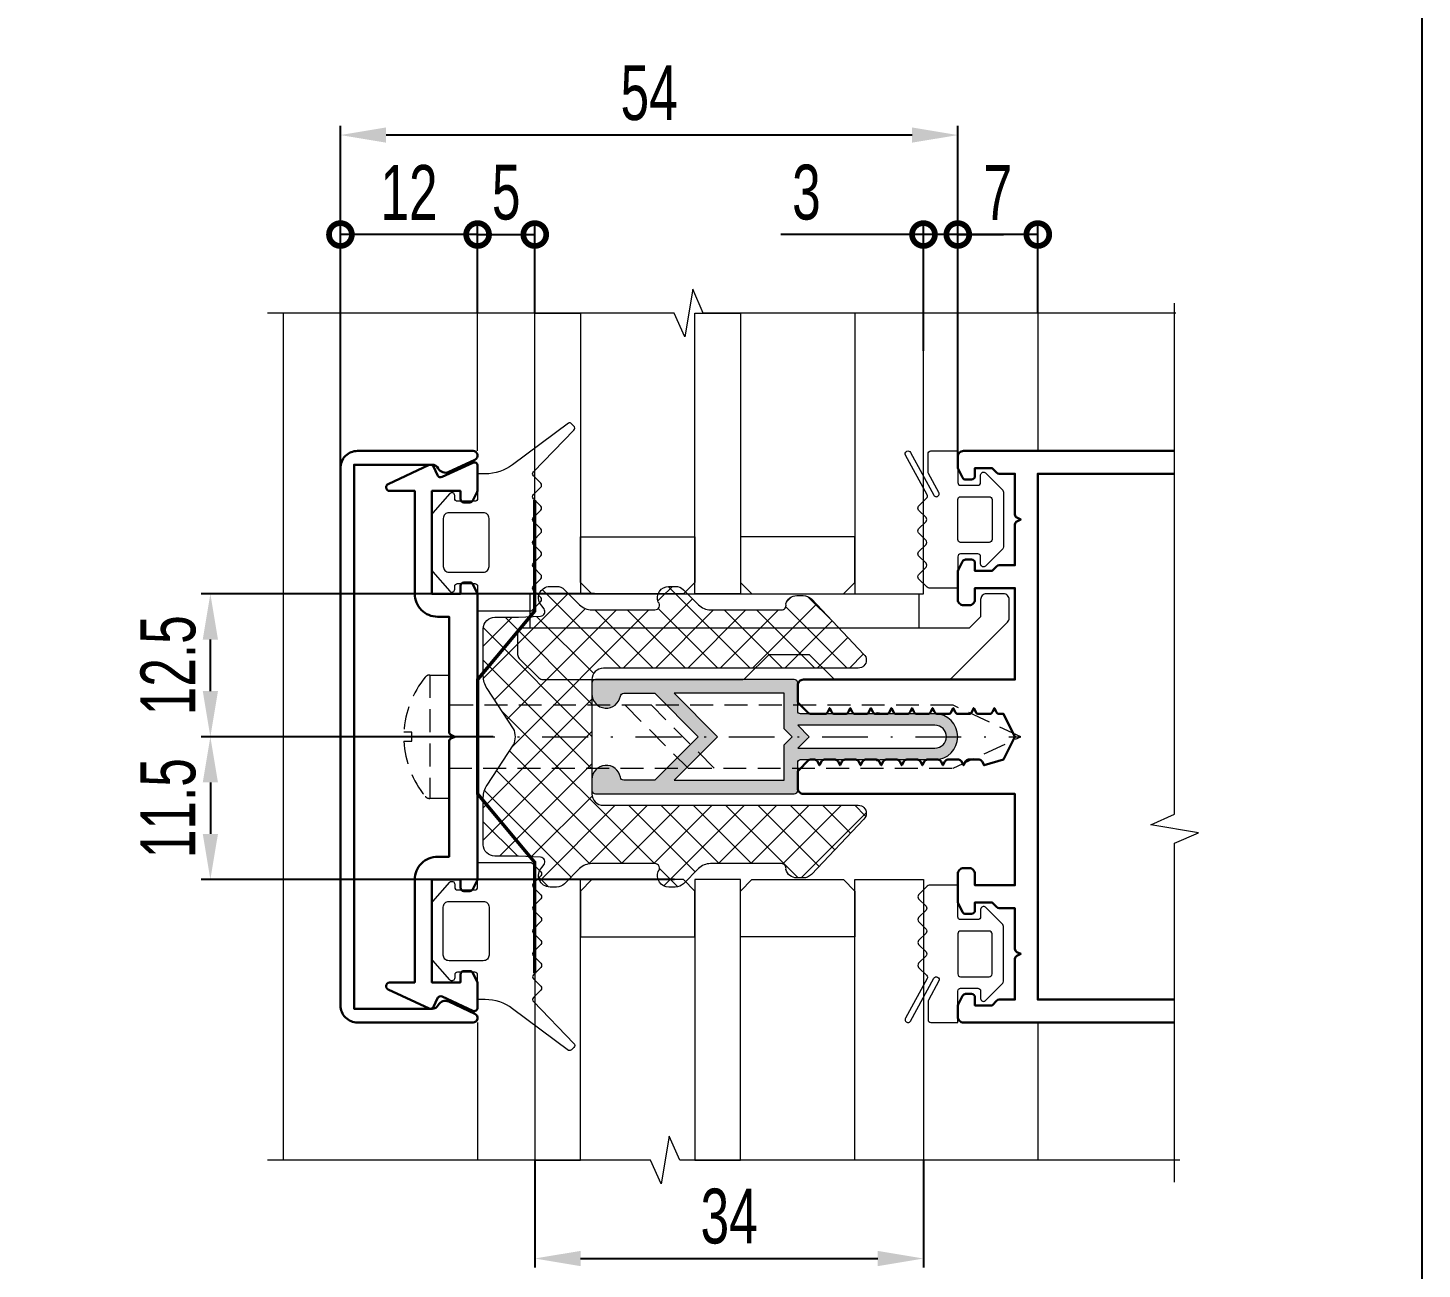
# Model space of a CAD drawing. Extents: x -37 to 8820, y -336 to 478.
# Drawn here: x 4523.8 to 4600, y 136.7 to 204.6 of the extents above; entities that cross this region are included whole.
import ezdxf

# ---------------------------------------------------------------- set-up
doc = ezdxf.new("R2010")
doc.units = 0
doc.header["$LTSCALE"] = 5
doc.linetypes.add('DASHDOT', pattern=[1, 0.5, -0.25, 0, -0.25])
doc.linetypes.add('HIDDEN', pattern=[0.375, 0.25, -0.125])
doc.layers.get('0').update_dxf_attribs({"linetype": 'CONTINUOUS', "lineweight": 30})
doc.layers.get('DEFPOINTS').update_dxf_attribs({"linetype": 'CONTINUOUS'})
for name, color, linetype, lineweight in [('1', 6, 'DASHDOT', 13), ('2', 3, 'HIDDEN', 13), ('Dimentions', 5, 'CONTINUOUS', 15), ('Glass', 5, 'CONTINUOUS', 20), ('Ал подклад', 7, 'CONTINUOUS', 20), ('Герлен', 7, 'CONTINUOUS', 60), ('Зигзаг', 1, 'CONTINUOUS', 15), ('Конструкции', 252, 'CONTINUOUS', 20), ('Подкладки', 1, 'CONTINUOUS', 20), ('Уплотнители', 1, 'CONTINUOUS', 20), ('Штриховка', 1, 'CONTINUOUS', 5)]:
    doc.layers.add(name, color=color, linetype=linetype, lineweight=lineweight)
doc.layers.add('Скрытые', color=14, linetype='CONTINUOUS', plot=False)
doc.styles.add('3', font='RUSS.SHX', dxfattribs={"width": 0.7, "height": 3})
doc.dimstyles.new('MX1_6', dxfattribs={"dimtxt": 3, "dimasz": 2.5, "dimexe": 0.5, "dimexo": 0, "dimgap": 0.8, "dimtad": 1, "dimlfac": 1.6, "dimdsep": 46, "dimtxsty": '3', "dimcen": 0, "dimclrd": 256, "dimclre": 256, "dimclrt": 256, "dimaunit": 1, "dimadec": 0, "dimazin": 0, "dimtfac": 1, "dimtmove": 0, "dimatfit": 1, "dimfxl": 1, "dimtvp": 1, "dimtolj": 1, "dimtzin": 0, "dimarcsym": 0})

# ---------------------------------------------------------------- blocks, each defined once
blk = doc.blocks.new('_DotSmall')
at = {"color": 0, "linetype": 'ByBlock', "const_width": 0.5}
blk.add_lwpolyline([(-0.0625, 0, 1), (0.0625, 0, 1)], format="xyb", close=True, dxfattribs=at)
blk = doc.blocks.new('*D448')
at = {"layer": 'DEFPOINTS', "color": 0, "linetype": 'Continuous', "transparency": 16777216}
for p in [(4540.867, 193.295), (4548.367, 188.993), (4540.867, 179.042)]:
    blk.add_point(p, dxfattribs=at)
at = {"layer": 'Dimentions', "linetype": 'Continuous', "lineweight": -2, "transparency": 16777216}
for p, q in [((4540.867, 179.042), (4540.867, 193.795)), ((4548.367, 188.993), (4548.367, 193.795)), ((4548.367, 193.295), (4540.867, 193.295))]:
    blk.add_line(p, q, dxfattribs=at)
at = {"layer": 'Dimentions', "linetype": 'Continuous', "lineweight": -2, "transparency": 16777216, "xscale": 2.5, "yscale": 2.5, "zscale": 2.5, "rotation": 180}
blk.add_blockref('_DotSmall', (4540.867, 193.295), dxfattribs=at)
at = {"layer": 'Dimentions', "linetype": 'Continuous', "lineweight": -2, "transparency": 16777216, "xscale": 2.5, "yscale": 2.5, "zscale": 2.5}
blk.add_blockref('_DotSmall', (4548.367, 193.295), dxfattribs=at)
at = {"layer": 'Dimentions', "linetype": 'Continuous', "transparency": 16777216, "insert": (4544.617, 195.595), "char_height": 3, "attachment_point": 5, "style": '3'}
blk.add_mtext('\\A1;12', dxfattribs=at)
blk = doc.blocks.new('*D449')
at = {"layer": 'DEFPOINTS', "color": 0, "linetype": 'Continuous', "transparency": 16777216}
for p in [(4540.867, 198.734), (4574.617, 181.15), (4540.867, 180.525)]:
    blk.add_point(p, dxfattribs=at)
at = {"layer": 'Dimentions', "linetype": 'Continuous', "lineweight": -2, "transparency": 16777216}
for p, q in [((4540.867, 180.525), (4540.867, 199.234)), ((4574.617, 181.15), (4574.617, 199.234)), ((4572.117, 198.734), (4543.367, 198.734))]:
    blk.add_line(p, q, dxfattribs=at)
at = {"layer": 'Dimentions', "linetype": 'Continuous', "transparency": 16777216}
for points in [[(4543.367, 199.151), (4543.367, 198.318), (4540.867, 198.734)], [(4572.117, 199.151), (4572.117, 198.318), (4574.617, 198.734)]]:
    blk.add_solid(points, dxfattribs=at)
at = {"layer": 'Dimentions', "linetype": 'Continuous', "transparency": 16777216, "insert": (4557.742, 201.034), "char_height": 3, "attachment_point": 5, "style": '3'}
blk.add_mtext('\\A1;54', dxfattribs=at)
blk = doc.blocks.new('*D450')
at = {"layer": 'DEFPOINTS', "color": 0, "linetype": 'Continuous', "transparency": 16777216}
for p in [(4551.492, 142.682), (4572.742, 142.682), (4572.742, 137.309)]:
    blk.add_point(p, dxfattribs=at)
at = {"layer": 'Dimentions', "linetype": 'Continuous', "lineweight": -2, "transparency": 16777216}
for p, q in [((4551.492, 142.682), (4551.492, 136.809)), ((4572.742, 142.682), (4572.742, 136.809)), ((4553.992, 137.309), (4570.242, 137.309))]:
    blk.add_line(p, q, dxfattribs=at)
at = {"layer": 'Dimentions', "linetype": 'Continuous', "transparency": 16777216}
for points in [[(4553.992, 137.725), (4553.992, 136.892), (4551.492, 137.309)], [(4570.242, 137.725), (4570.242, 136.892), (4572.742, 137.309)]]:
    blk.add_solid(points, dxfattribs=at)
at = {"layer": 'Dimentions', "linetype": 'Continuous', "transparency": 16777216, "insert": (4562.117, 139.609), "char_height": 3, "attachment_point": 5, "style": '3'}
blk.add_mtext('\\A1;34', dxfattribs=at)
blk = doc.blocks.new('*D451')
at = {"layer": 'DEFPOINTS', "color": 0, "linetype": 'Continuous', "transparency": 16777216}
for p in [(4551.492, 193.295), (4548.367, 188.993), (4551.492, 188.993)]:
    blk.add_point(p, dxfattribs=at)
at = {"layer": 'Dimentions', "linetype": 'Continuous', "lineweight": -2, "transparency": 16777216}
for p, q in [((4548.367, 188.993), (4548.367, 193.795)), ((4551.492, 188.993), (4551.492, 193.795)), ((4548.367, 193.295), (4551.492, 193.295))]:
    blk.add_line(p, q, dxfattribs=at)
at = {"layer": 'Dimentions', "linetype": 'Continuous', "lineweight": -2, "transparency": 16777216, "xscale": 2.5, "yscale": 2.5, "zscale": 2.5, "rotation": 180}
blk.add_blockref('_DotSmall', (4548.367, 193.295), dxfattribs=at)
at = {"layer": 'Dimentions', "linetype": 'Continuous', "lineweight": -2, "transparency": 16777216, "xscale": 2.5, "yscale": 2.5, "zscale": 2.5}
blk.add_blockref('_DotSmall', (4551.492, 193.295), dxfattribs=at)
at = {"layer": 'Dimentions', "linetype": 'Continuous', "transparency": 16777216, "insert": (4549.929, 195.595), "char_height": 3, "attachment_point": 5, "style": '3'}
blk.add_mtext('\\A1;5', dxfattribs=at)
blk = doc.blocks.new('*D484')
at = {"layer": 'DEFPOINTS', "color": 0, "linetype": 'Continuous', "transparency": 16777216}
for p in [(4533.757, 173.65), (4554.748, 173.65), (4549.226, 165.837)]:
    blk.add_point(p, dxfattribs=at)
at = {"layer": 'Dimentions', "linetype": 'Continuous', "lineweight": -2, "transparency": 16777216}
for p, q in [((4554.748, 173.65), (4533.257, 173.65)), ((4533.757, 168.337), (4533.757, 171.15)), ((4549.226, 165.837), (4533.257, 165.837))]:
    blk.add_line(p, q, dxfattribs=at)
at = {"layer": 'Dimentions', "linetype": 'Continuous', "transparency": 16777216}
for points in [[(4533.341, 171.15), (4534.174, 171.15), (4533.757, 173.65)], [(4533.341, 168.337), (4534.174, 168.337), (4533.757, 165.837)]]:
    blk.add_solid(points, dxfattribs=at)
at = {"layer": 'Dimentions', "linetype": 'Continuous', "transparency": 16777216, "insert": (4531.457, 169.744), "char_height": 3, "attachment_point": 5, "rotation": 90, "style": '3'}
blk.add_mtext('\\A1;12.5', dxfattribs=at)
blk = doc.blocks.new('*D485')
at = {"layer": 'DEFPOINTS', "color": 0, "linetype": 'Continuous', "transparency": 16777216}
for p in [(4549.226, 165.837), (4533.757, 158.025), (4559.123, 158.025)]:
    blk.add_point(p, dxfattribs=at)
at = {"layer": 'Dimentions', "linetype": 'Continuous', "lineweight": -2, "transparency": 16777216}
for p, q in [((4549.226, 165.837), (4533.257, 165.837)), ((4533.757, 163.337), (4533.757, 160.525)), ((4559.123, 158.025), (4533.257, 158.025))]:
    blk.add_line(p, q, dxfattribs=at)
at = {"layer": 'Dimentions', "linetype": 'Continuous', "transparency": 16777216}
for points in [[(4533.341, 163.337), (4534.174, 163.337), (4533.757, 165.837)], [(4533.341, 160.525), (4534.174, 160.525), (4533.757, 158.025)]]:
    blk.add_solid(points, dxfattribs=at)
at = {"layer": 'Dimentions', "linetype": 'Continuous', "transparency": 16777216, "insert": (4531.457, 161.931), "char_height": 3, "attachment_point": 5, "rotation": 90, "style": '3'}
blk.add_mtext('\\A1;11.5', dxfattribs=at)
blk = doc.blocks.new('*D307')
at = {"layer": 'DEFPOINTS', "color": 0, "linetype": 'Continuous', "transparency": 16777216}
for p in [(4574.617, 193.295), (4572.742, 186.943), (4574.617, 181.15)]:
    blk.add_point(p, dxfattribs=at)
at = {"layer": 'Dimentions', "linetype": 'Continuous', "lineweight": -2, "transparency": 16777216}
for p, q in [((4572.742, 186.943), (4572.742, 193.795)), ((4574.617, 181.15), (4574.617, 193.795)), ((4572.742, 193.295), (4564.942, 193.295)), ((4574.617, 193.295), (4572.742, 193.295)), ((4574.617, 193.295), (4577.117, 193.295))]:
    blk.add_line(p, q, dxfattribs=at)
at = {"layer": 'Dimentions', "linetype": 'Continuous', "lineweight": -2, "transparency": 16777216, "xscale": 2.5, "yscale": 2.5, "zscale": 2.5}
blk.add_blockref('_DotSmall', (4572.742, 193.295), dxfattribs=at)
at = {"layer": 'Dimentions', "linetype": 'Continuous', "lineweight": -2, "transparency": 16777216, "xscale": 2.5, "yscale": 2.5, "zscale": 2.5, "rotation": 180}
blk.add_blockref('_DotSmall', (4574.617, 193.295), dxfattribs=at)
at = {"layer": 'Dimentions', "linetype": 'Continuous', "transparency": 16777216, "insert": (4566.342, 195.595), "char_height": 3, "attachment_point": 5, "style": '3'}
blk.add_mtext('\\A1;3', dxfattribs=at)
blk = doc.blocks.new('*D308')
at = {"layer": 'DEFPOINTS', "color": 0, "linetype": 'Continuous', "transparency": 16777216}
for p in [(4574.617, 193.295), (4574.617, 189.138), (4578.992, 188.993)]:
    blk.add_point(p, dxfattribs=at)
at = {"layer": 'Dimentions', "linetype": 'Continuous', "lineweight": -2, "transparency": 16777216}
for p, q in [((4574.617, 189.138), (4574.617, 193.795)), ((4578.992, 188.993), (4578.992, 193.795)), ((4578.992, 193.295), (4574.617, 193.295))]:
    blk.add_line(p, q, dxfattribs=at)
at = {"layer": 'Dimentions', "linetype": 'Continuous', "lineweight": -2, "transparency": 16777216, "xscale": 2.5, "yscale": 2.5, "zscale": 2.5, "rotation": 180}
blk.add_blockref('_DotSmall', (4574.617, 193.295), dxfattribs=at)
at = {"layer": 'Dimentions', "linetype": 'Continuous', "lineweight": -2, "transparency": 16777216, "xscale": 2.5, "yscale": 2.5, "zscale": 2.5}
blk.add_blockref('_DotSmall', (4578.992, 193.295), dxfattribs=at)
at = {"layer": 'Dimentions', "linetype": 'Continuous', "transparency": 16777216, "insert": (4576.804, 195.595), "char_height": 3, "attachment_point": 5, "style": '3'}
blk.add_mtext('\\A1;7', dxfattribs=at)

msp = doc.modelspace()

# ---------------------------------------------------------------- hatches: boundary and pattern name
at = {"layer": 'Штриховка', "lineweight": 5}
h = msp.add_hatch(dxfattribs=at)
h.set_pattern_fill('NET', color=256, scale=10, angle=-45, style=0)
h.set_pattern_definition([(315, (6912.6839, 4461.6607), (0.88388348, 0.88388348), []), (45, (6912.6839, 4461.6607), (-0.88388348, 0.88388348), [])])
edge = h.paths.add_edge_path()
edge.add_arc((4569.1792, 161.6437), 0.4375, -45, 0, ccw=False)
edge.add_line((4569.4885, 161.3343), (4566.6122, 158.3018))
edge.add_arc((4566.1703, 158.7437), 0.625, 270, 315, ccw=False)
edge.add_line((4566.1703, 158.1187), (4565.8167, 158.1187))
edge.add_arc((4565.8137, 158.7348), 0.6161, 194.690939, 270.28096, ccw=False)
edge.add_arc((4564.9782, 158.65), 0.25, 343.39845, 450)
edge.add_line((4564.9782, 158.9), (4561.1024, 158.9))
edge.add_arc((4561.1024, 157.9625), 0.9375, 90, 135)
edge.add_line((4560.4395, 158.6254), (4559.6159, 157.8018))
edge.add_arc((4559.174, 158.2437), 0.625, 270, 315, ccw=False)
edge.add_line((4559.174, 157.6187), (4558.8204, 157.6187))
edge.add_arc((4558.8204, 158.2437), 0.625, 158.459594, 270, ccw=False)
edge.add_arc((4558.0623, 158.65), 0.25, 315, 450)
edge.add_line((4558.0623, 158.9), (4554.6061, 158.9))
edge.add_arc((4554.6061, 157.9625), 0.9375, 90, 135)
edge.add_line((4553.9432, 158.6254), (4553.1196, 157.8018))
edge.add_arc((4552.6776, 158.2437), 0.625, 270, 315, ccw=False)
edge.add_line((4552.6776, 157.6187), (4552.3241, 157.6187))
edge.add_arc((4552.3241, 158.2437), 0.625, 135, 270, ccw=False)
edge.add_line((4551.8822, 158.6857), (4551.9982, 158.8497))
edge.add_arc((4551.7941, 158.9941), 0.25, 324.716356, 447.011206)
edge.add_line((4551.8071, 159.2437), (4550.6099, 159.3062))
edge.add_line((4550.6099, 159.3062), (4549.3042, 159.3062))
edge.add_arc((4549.3042, 159.9312), 0.625, 180, 270, ccw=False)
edge.add_line((4548.6792, 159.9312), (4548.6792, 160.0875))
edge.add_line((4548.6792, 160.0875), (4548.6792, 162.5111))
edge.add_arc((4549.9292, 162.5111), 1.25, 146.745633, 180, ccw=False)
edge.add_line((4548.8839, 163.1965), (4550.3294, 165.401))
edge.add_arc((4549.4738, 165.8375), 0.9605, 332.973316, 387.026684)
edge.add_line((4550.3294, 166.274), (4548.8839, 168.4784))
edge.add_arc((4549.9292, 169.1639), 1.25, 180, 213.254367, ccw=False)
edge.add_line((4548.6792, 169.1639), (4548.6792, 171.5875))
edge.add_line((4548.6792, 171.5875), (4548.6792, 171.7437))
edge.add_arc((4549.3042, 171.7437), 0.625, 90, 180, ccw=False)
edge.add_line((4549.3042, 172.3687), (4550.6099, 172.3687))
edge.add_line((4550.6099, 172.3687), (4551.8071, 172.4312))
edge.add_arc((4551.7941, 172.6809), 0.25, 272.988794, 395.283644)
edge.add_line((4551.9982, 172.8253), (4551.8822, 172.9893))
edge.add_arc((4552.3241, 173.4312), 0.625, 90, 225, ccw=False)
edge.add_line((4552.3241, 174.0562), (4552.6776, 174.0562))
edge.add_arc((4552.6776, 173.4312), 0.625, 45, 90, ccw=False)
edge.add_line((4553.1196, 173.8732), (4553.9432, 173.0496))
edge.add_arc((4554.6061, 173.7125), 0.9375, 225, 270)
edge.add_line((4554.6061, 172.775), (4558.0623, 172.775))
edge.add_arc((4558.0623, 173.025), 0.25, 270, 405)
edge.add_arc((4558.8204, 173.4312), 0.625, 90, 201.540406, ccw=False)
edge.add_line((4558.8204, 174.0562), (4559.174, 174.0562))
edge.add_arc((4559.174, 173.4312), 0.625, 45, 90, ccw=False)
edge.add_line((4559.6159, 173.8732), (4560.4395, 173.0496))
edge.add_arc((4561.1024, 173.7125), 0.9375, 225, 270)
edge.add_line((4561.1024, 172.775), (4564.9782, 172.775))
edge.add_arc((4564.9782, 173.025), 0.25, 270, 376.60155)
edge.add_arc((4565.8137, 172.9402), 0.6161, 89.71904, 165.309061, ccw=False)
edge.add_line((4565.8167, 173.5562), (4566.1703, 173.5562))
edge.add_arc((4566.1703, 172.9312), 0.625, 45, 90, ccw=False)
edge.add_line((4566.6122, 173.3732), (4569.4885, 170.3406))
edge.add_arc((4569.1792, 170.0313), 0.4375, 0, 45, ccw=False)
edge.add_line((4569.6167, 170.0313), (4569.6167, 170.025))
edge.add_arc((4569.1792, 170.025), 0.4375, -90, 0, ccw=False)
edge.add_line((4569.1792, 169.5875), (4555.2417, 169.5875))
edge.add_arc((4555.2417, 168.9625), 0.625, 90, 180)
edge.add_line((4554.6167, 168.9625), (4554.6167, 165.8375))
edge.add_line((4554.6167, 165.8375), (4554.6167, 162.7125))
edge.add_arc((4555.2417, 162.7125), 0.625, 180, 270)
edge.add_line((4555.2417, 162.0875), (4569.1792, 162.0875))
edge.add_arc((4569.1792, 161.65), 0.4375, 0, 90, ccw=False)
at = {"layer": 'Штриховка'}
h = msp.add_hatch(color=256, dxfattribs=at)
h.paths.add_polyline_path([(4565.8667, 168.775, 0.4142136), (4565.6792, 168.9625), (4554.8042, 168.9625, 0.4142136), (4554.6167, 168.775), (4554.6167, 168.1812, 0.9221128), (4556.1689, 168.0552, -0.3675232), (4556.354, 168.2125), (4558.0542, 168.2125), (4558.9292, 167.3375), (4559.9898, 167.3375), (4559.1148, 168.2125), (4565.1167, 168.2125), (4565.1167, 167.3375), (4565.8667, 167.3375)])
h.paths.add_polyline_path([(4565.8667, 164.3375), (4565.1167, 164.3375), (4565.1167, 163.4625), (4559.1148, 163.4625), (4559.9898, 164.3375), (4558.9292, 164.3375), (4558.0542, 163.4625), (4556.354, 163.4625, -0.3675232), (4556.1689, 163.6197, 0.9221128), (4554.6167, 163.4937), (4554.6167, 162.9, 0.4142136), (4554.8042, 162.7125), (4565.6792, 162.7125, 0.4142136), (4565.8667, 162.9)])
h.paths.add_polyline_path([(4561.4898, 165.8375), (4560.4292, 165.8375), (4558.9292, 164.3375), (4559.9898, 164.3375)])
h.paths.add_polyline_path([(4559.9898, 167.3375), (4558.9292, 167.3375), (4560.4292, 165.8375), (4561.4898, 165.8375)])
h.paths.add_polyline_path([(4573.3667, 167.0875), (4570.3667, 167.0875), (4570.1388, 167.0875, -0.0283601), (4570.1176, 167.0887, 0.0024178), (4570.1167, 167.0875), (4566.0229, 167.0875, -0.4142136), (4565.8667, 167.2437), (4565.8667, 167.3375), (4565.1167, 167.3375), (4565.1167, 167.0735), (4566.3527, 165.8375), (4566.4917, 165.8375), (4565.8667, 166.4625), (4573.3667, 166.4625, -0.4142136), (4573.9917, 165.8375), (4574.6167, 165.8375, 0.4142136)])
h.paths.add_polyline_path([(4574.6167, 165.8375), (4573.9917, 165.8375, -0.4142136), (4573.3667, 165.2125), (4566.9777, 165.2125), (4567.6027, 164.5875), (4567.907, 164.5875), (4570.1167, 164.5875), (4570.157, 164.5875, -0.1989758), (4570.2897, 164.5325, 0.1550132), (4570.3667, 164.5875), (4573.3667, 164.5875, 0.4142136)])
h.paths.add_polyline_path([(4565.3293, 165.6108), (4565.1167, 165.3981), (4565.1167, 164.3375), (4565.8667, 164.3375), (4565.8667, 164.4312, -0.4142136), (4566.0229, 164.5875), (4566.3527, 164.5875)])
h.paths.add_polyline_path([(4565.1167, 167.0735), (4565.1167, 166.2768), (4565.556, 165.8375), (4566.3527, 165.8375)], flags=16)
h.paths.add_polyline_path([(4566.4222, 165.768), (4566.3527, 165.8375), (4565.556, 165.8375), (4565.3293, 165.6108), (4566.3527, 164.5875), (4567.6027, 164.5875), (4566.9777, 165.2125), (4565.8667, 165.2125)])

# ---------------------------------------------------------------- linework, layer by layer
for points in [[(4540.8667, 151.15), (4540.8667, 180.525, -0.4142136), (4541.8042, 181.4625), (4548.1167, 181.4625, -0.8025849), (4548.2223, 180.9859), (4546.7857, 180.316, -0.4015594), (4546.2126, 180.5106, 0.2797393), (4545.88, 180.7125), (4541.6167, 180.7125), (4541.6167, 150.9625), (4545.88, 150.9625, 0.2797393), (4546.2126, 151.1644, -0.4015594), (4546.7857, 151.359), (4548.2223, 150.6891, -0.8025849), (4548.1167, 150.2125), (4541.8042, 150.2125, -0.4142136)], [(4548.3667, 173.6057, 0.1164338), (4548.3469, 173.6896), (4548.106, 174.1713, 0.284079), (4547.9383, 174.275), (4547.6167, 174.275, 0.4142136), (4547.4292, 174.0875), (4547.4292, 173.65), (4545.8667, 173.65), (4545.8667, 179.275), (4547.4292, 179.275), (4547.4292, 178.8375, 0.4142136), (4547.6167, 178.65), (4547.9383, 178.65, 0.284079), (4548.106, 178.7536), (4548.3469, 179.2354, 0.1164338), (4548.3667, 179.3192), (4548.3667, 180.65, 0.5486188), (4548.0999, 180.8199), (4546.4311, 180.0417, -0.4142136), (4546.1819, 180.1324), (4545.9619, 180.6042, 0.4142136), (4545.7127, 180.6949), (4543.4749, 179.6514, 0.2914734), (4543.3667, 179.4815), (4543.3667, 179.4625, 0.4142136), (4543.5542, 179.275), (4544.9292, 179.275), (4544.9292, 173.65, 0.4142136), (4546.1792, 172.4), (4546.8042, 172.4), (4546.8042, 166.1096, 0.284079), (4546.9078, 165.9419), (4547.1167, 165.8375), (4546.9078, 165.7331, 0.284079), (4546.8042, 165.5654), (4546.8042, 159.275), (4546.1792, 159.275, 0.4142136), (4544.9292, 158.025), (4544.9292, 152.4), (4543.5542, 152.4, 0.4142136), (4543.3667, 152.2125), (4543.3667, 152.1935, 0.2914734), (4543.4749, 152.0236), (4545.7127, 150.98, 0.4142136), (4545.9619, 151.0707), (4546.1819, 151.5425, -0.4142136), (4546.4311, 151.6332), (4548.0999, 150.855, 0.5486188), (4548.3667, 151.025), (4548.3667, 152.3557, 0.1164338), (4548.3469, 152.4396), (4548.106, 152.9213, 0.284079), (4547.9383, 153.025), (4547.6167, 153.025, 0.4142136), (4547.4292, 152.8375), (4547.4292, 152.4), (4545.8667, 152.4), (4545.8667, 158.025), (4547.4292, 158.025), (4547.4292, 157.5875, 0.4142136), (4547.6167, 157.4), (4547.9383, 157.4, 0.284079), (4548.106, 157.5036), (4548.3469, 157.9854, 0.1164338), (4548.3667, 158.0692)]]:
    msp.add_lwpolyline(points, format="xyb", close=True)
msp.add_lwpolyline([(4586.4653, 150.2125), (4574.9292, 150.2125, -0.4142136), (4574.6167, 150.525), (4574.6167, 151.1057, -0.1164338), (4574.6365, 151.1896), (4574.8773, 151.6713, -0.284079), (4575.0451, 151.775), (4575.3667, 151.775, -0.4142136), (4575.5542, 151.5875), (4575.5542, 151.15), (4576.4917, 151.15), (4576.7493, 151.4076, -0.1989124), (4576.8818, 151.4625), (4577.7417, 151.4625), (4577.7417, 153.6904, -0.284079), (4577.8453, 153.8581), (4578.0542, 153.9625), (4577.8453, 154.0669, -0.284079), (4577.7417, 154.2346), (4577.7417, 156.4625), (4576.8818, 156.4625, -0.1989124), (4576.7493, 156.5174), (4576.4917, 156.775), (4575.5542, 156.775), (4575.5542, 156.3375, -0.4142136), (4575.3667, 156.15), (4575.0451, 156.15, -0.284079), (4574.8773, 156.2536), (4574.6365, 156.7354, -0.1164338), (4574.6167, 156.8192), (4574.6167, 158.3375, -0.4142136), (4574.9292, 158.65), (4575.2417, 158.65, -0.4142136), (4575.5542, 158.3375), (4575.5542, 157.7125), (4577.7417, 157.7125), (4577.7417, 162.7125), (4566.1792, 162.7125, -0.4142136), (4565.8667, 163.025), (4565.8667, 163.8848, -0.1989124), (4565.9216, 164.0174), (4566.4368, 164.5326, -0.1989124), (4566.5693, 164.5875), (4566.782, 164.5875, -0.284079), (4566.9497, 164.4838), (4567.0542, 164.275), (4567.1586, 164.4838, -0.284079), (4567.3263, 164.5875), (4567.907, 164.5875, -0.284079), (4568.0747, 164.4838), (4568.1792, 164.275), (4568.2836, 164.4838, -0.284079), (4568.4513, 164.5875), (4569.032, 164.5875, -0.284079), (4569.1997, 164.4838), (4569.3042, 164.275), (4569.4086, 164.4838, -0.284079), (4569.5763, 164.5875), (4570.157, 164.5875, -0.284079), (4570.3247, 164.4838), (4570.4292, 164.275), (4570.5336, 164.4838, -0.284079), (4570.7013, 164.5875), (4571.282, 164.5875, -0.284079), (4571.4497, 164.4838), (4571.5542, 164.275), (4571.6586, 164.4838, -0.284079), (4571.8263, 164.5875), (4572.407, 164.5875, -0.284079), (4572.5747, 164.4838), (4572.6792, 164.275), (4572.7836, 164.4838, -0.284079), (4572.9513, 164.5875), (4573.532, 164.5875, -0.284079), (4573.6997, 164.4838), (4573.8042, 164.275), (4573.9086, 164.4838, -0.284079), (4574.0763, 164.5875), (4574.657, 164.5875, -0.284079), (4574.8247, 164.4838), (4574.9292, 164.275), (4575.0336, 164.4838, -0.284079), (4575.2013, 164.5875), (4575.782, 164.5875, -0.284079), (4575.9497, 164.4838), (4576.0542, 164.275), (4577.1167, 164.5875), (4577.7417, 165.8375), (4577.1167, 167.0875), (4576.8888, 167.0875, -0.284079), (4576.7211, 167.1911), (4576.6167, 167.4), (4576.5122, 167.1911, -0.284079), (4576.3445, 167.0875), (4575.7638, 167.0875, -0.284079), (4575.5961, 167.1911), (4575.4917, 167.4), (4575.3872, 167.1911, -0.284079), (4575.2195, 167.0875), (4574.6388, 167.0875, -0.284079), (4574.4711, 167.1911), (4574.3667, 167.4), (4574.2622, 167.1911, -0.284079), (4574.0945, 167.0875), (4573.5138, 167.0875, -0.284079), (4573.3461, 167.1911), (4573.2417, 167.4), (4573.1372, 167.1911, -0.284079), (4572.9695, 167.0875), (4572.3888, 167.0875, -0.284079), (4572.2211, 167.1911), (4572.1167, 167.4), (4572.0122, 167.1911, -0.284079), (4571.8445, 167.0875), (4571.2638, 167.0875, -0.284079), (4571.0961, 167.1911), (4570.9917, 167.4), (4570.8872, 167.1911, -0.284079), (4570.7195, 167.0875), (4570.1388, 167.0875, -0.284079), (4569.9711, 167.1911), (4569.8667, 167.4), (4569.7622, 167.1911, -0.284079), (4569.5945, 167.0875), (4569.0138, 167.0875, -0.284079), (4568.8461, 167.1911), (4568.7417, 167.4), (4568.6372, 167.1911, -0.284079), (4568.4695, 167.0875), (4567.8888, 167.0875, -0.284079), (4567.7211, 167.1911), (4567.6167, 167.4), (4567.5122, 167.1911, -0.284079), (4567.3445, 167.0875), (4566.5693, 167.0875, -0.1989124), (4566.4368, 167.1424), (4565.9216, 167.6576, -0.1989124), (4565.8667, 167.7901), (4565.8667, 168.65, -0.4142136), (4566.1792, 168.9625), (4577.7417, 168.9625), (4577.7417, 173.9625), (4575.5542, 173.9625), (4575.5542, 173.3375, -0.4142136), (4575.2417, 173.025), (4574.9292, 173.025, -0.4142136), (4574.6167, 173.3375), (4574.6167, 174.8557, -0.1164338), (4574.6365, 174.9396), (4574.8773, 175.4213, -0.284079), (4575.0451, 175.525), (4575.3667, 175.525, -0.4142136), (4575.5542, 175.3375), (4575.5542, 174.9), (4576.4917, 174.9), (4576.7493, 175.1576, -0.1989124), (4576.8818, 175.2125), (4577.7417, 175.2125), (4577.7417, 177.4404, -0.284079), (4577.8453, 177.6081), (4578.0542, 177.7125), (4577.8453, 177.8169, -0.284079), (4577.7417, 177.9846), (4577.7417, 180.2125), (4576.8818, 180.2125, -0.1989124), (4576.7493, 180.2674), (4576.4917, 180.525), (4575.5542, 180.525), (4575.5542, 180.0875, -0.4142136), (4575.3667, 179.9), (4575.0451, 179.9, -0.284079), (4574.8773, 180.0036), (4574.6365, 180.4854, -0.1164338), (4574.6167, 180.5692), (4574.6167, 181.15, -0.4142136), (4574.9292, 181.4625), (4586.4653, 181.4625)], format="xyb")
msp.add_lwpolyline([(4586.4653, 151.4625), (4578.9917, 151.4625), (4578.9917, 180.2125), (4586.4653, 180.2125)])
at = {"layer": '1'}
msp.add_line((4546.8042, 165.8375), (4578.0542, 165.8375), dxfattribs=at)
at = {"layer": '2'}
msp.add_line((4545.7481, 169.2125), (4545.7481, 162.4625), dxfattribs=at)
msp.add_lwpolyline([(4544.3413, 166.0831, -0.1618489), (4545.5071, 169.0988, -0.2238875), (4545.7481, 169.2125), (4546.8042, 169.2125), (4546.8042, 162.4625), (4545.7481, 162.4625, -0.2238875), (4545.5071, 162.5761, -0.1618489), (4544.3413, 165.5919), (4544.779, 165.5919), (4544.779, 166.0831)], format="xyb", close=True, dxfattribs=at)
for points in [[(4546.8042, 164.1187), (4574.3683, 164.1187), (4578.0542, 165.8375), (4574.3683, 167.5562), (4546.8042, 167.5562)], [(4556.4326, 167.5562), (4559.8701, 164.1187), (4561.3024, 164.1187), (4557.8649, 167.5562)]]:
    msp.add_lwpolyline(points, close=True, dxfattribs=at)
at = {"layer": 'Glass'}
for points in [[(4553.9917, 188.9927), (4553.9917, 173.65), (4551.4917, 173.65), (4551.4917, 188.9927)], [(4562.7417, 188.9927), (4562.7417, 173.65), (4560.2417, 173.65), (4560.2417, 188.9927)], [(4568.9917, 188.9927), (4568.9917, 173.65), (4572.7417, 173.65), (4572.7417, 188.9927)], [(4559.6167, 173.65), (4554.6167, 173.65), (4553.9917, 174.275), (4553.9917, 176.775), (4560.2417, 176.775), (4560.2417, 174.275)], [(4563.3667, 173.65), (4568.3667, 173.65), (4568.9917, 174.275), (4568.9917, 176.775), (4562.7417, 176.775), (4562.7417, 174.275)], [(4553.9917, 142.6822), (4553.9917, 158.025), (4551.4917, 158.025), (4551.4917, 142.6822)], [(4559.6167, 158.025), (4554.6167, 158.025), (4553.9917, 157.4), (4553.9917, 154.9), (4560.2417, 154.9), (4560.2417, 157.4)], [(4562.7417, 142.6822), (4562.7417, 158.025), (4560.2417, 158.025), (4560.2417, 142.6822)], [(4563.3667, 158.025), (4568.3667, 158.025), (4568.9917, 157.4), (4568.9917, 154.9), (4562.7417, 154.9), (4562.7417, 157.4)], [(4568.9917, 142.6822), (4568.9917, 158.025), (4572.7417, 158.025), (4572.7417, 142.6822)]]:
    msp.add_lwpolyline(points, close=True, dxfattribs=at)
at = {"layer": 'Ал подклад'}
msp.add_lwpolyline([(4568.0016, 168.9625), (4574.0675, 168.9625, 0.1989124), (4574.2885, 169.054), (4577.3376, 172.1032, 0.1989124), (4577.4292, 172.3242), (4577.4292, 173.3375, 0.4142136), (4577.1167, 173.65), (4576.1792, 173.65, 0.4142136), (4575.8667, 173.3375), (4575.8667, 172.4), (4575.2417, 171.775), (4550.8667, 171.775, 0.4142136), (4550.5542, 171.4625), (4550.5542, 170.3419, 0.1989124), (4550.6457, 170.121), (4551.7126, 169.054, 0.1989124), (4551.9336, 168.9625), (4562.7953, 168.9625, 0.1989124), (4563.0163, 169.054), (4564.3042, 170.3419), (4566.4927, 170.3419), (4567.7806, 169.054, 0.1989124)], format="xyb", close=True, dxfattribs=at)
at = {"layer": 'Герлен', "ltscale": 2, "const_width": 0.1875}
msp.add_lwpolyline([(4551.4917, 178.775), (4551.4917, 172.7125), (4548.3667, 168.9625), (4548.3667, 162.7125), (4551.4917, 158.9625), (4551.4917, 152.9)], dxfattribs=at)
at = {"layer": 'Зигзаг'}
for points in [[(4586.5423, 188.9927), (4560.7045, 188.9927), (4560.1237, 190.3106), (4559.6881, 187.6979), (4559.1056, 188.9927), (4536.8895, 188.9927)], [(4586.4653, 141.4857), (4586.4653, 160.0107), (4587.7832, 160.5915), (4585.1705, 161.0272), (4586.4653, 161.6096), (4586.4653, 189.5363)], [(4586.7625, 142.6822), (4559.4192, 142.6822), (4558.8383, 144.0001), (4558.4027, 141.3874), (4557.8202, 142.6822), (4536.8895, 142.6822)]]:
    msp.add_lwpolyline(points, dxfattribs=at)
at = {"layer": 'Конструкции'}
for p, q in [((4548.3667, 181.4625), (4548.3667, 188.9927)), ((4578.9917, 188.9927), (4578.9917, 181.4625)), ((4548.3667, 150.2125), (4548.3667, 142.6822)), ((4578.9917, 150.2125), (4578.9917, 142.6822))]:
    msp.add_line(p, q, dxfattribs=at)
msp.add_lwpolyline([(4537.7417, 188.9927), (4537.7417, 142.6822)], dxfattribs=at)
at = {"layer": 'Подкладки'}
msp.add_lwpolyline([(4551.2417, 171.775), (4551.2417, 173.65), (4572.4917, 173.65), (4572.4917, 171.775)], close=True, dxfattribs=at)
at = {"layer": 'Скрытые', "linetype": 'Continuous'}
msp.add_lwpolyline([(4600, 10), (4600, 287), (4435, 287), (4435, 10)], close=True, dxfattribs=at)
at = {"layer": 'Уплотнители'}
for points in [[(4547.1167, 174.0562, -0.4142136), (4547.2729, 174.2125), (4548.2104, 174.2125, -0.4142136), (4548.3667, 174.0562), (4548.3667, 172.7125), (4551.2546, 172.7125, 0.1989124), (4551.343, 172.7491), (4551.8209, 173.227, 0.4142136), (4551.8209, 173.448), (4551.4169, 173.852, -0.4142136), (4551.4169, 174.073), (4551.8209, 174.477, 0.4142136), (4551.8209, 174.698), (4551.4169, 175.102, -0.4142136), (4551.4169, 175.323), (4551.8209, 175.727, 0.4142136), (4551.8209, 175.948), (4551.4169, 176.352, -0.4142136), (4551.4169, 176.573), (4551.8209, 176.977, 0.4142136), (4551.8209, 177.198), (4551.4169, 177.602, -0.4142136), (4551.4169, 177.823), (4551.8209, 178.227, 0.4142136), (4551.8209, 178.448), (4551.4169, 178.852, -0.4142136), (4551.4169, 179.073), (4551.8209, 179.477, 0.4142136), (4551.8209, 179.698), (4551.4169, 180.102, -0.4142136), (4551.4169, 180.323), (4553.6312, 182.602, 0.4142136), (4553.6312, 182.823), (4553.4999, 182.9543, 0.2925382), (4553.3354, 182.9904), (4550.2822, 180.7096, -0.1617878), (4548.786, 180.2125), (4548.3667, 180.2125), (4548.3667, 178.8687, -0.4142136), (4548.2104, 178.7125), (4547.2729, 178.7125, -0.4142136), (4547.1167, 178.8687), (4547.1167, 179.025, 0.6685867), (4546.8498, 179.1353), (4545.9123, 178.0707, 0.1986192), (4545.8667, 177.9604), (4545.8667, 174.9646, 0.1986192), (4545.9123, 174.8542), (4546.8498, 173.7896, 0.6685867), (4547.1167, 173.9)], [(4573.5775, 179.1932), (4573.0106, 180.2383, -0.1249127), (4572.9917, 180.3128), (4572.9917, 181.3062, -0.4142136), (4573.1479, 181.4625), (4574.6167, 181.4625), (4574.6167, 179.7437, 0.4142136), (4574.7729, 179.5875), (4575.7104, 179.5875, 0.4142136), (4575.8667, 179.7437), (4575.8667, 180.15, -0.6685867), (4576.1335, 180.2603), (4577.071, 179.3207, -0.1986192), (4577.1167, 179.2104), (4577.1167, 176.2146, -0.1986192), (4577.071, 176.1042), (4576.1335, 175.1646, -0.6685867), (4575.8667, 175.275), (4575.8667, 175.6812, 0.4142136), (4575.7104, 175.8375), (4574.7729, 175.8375, 0.4142136), (4574.6167, 175.6812), (4574.6167, 173.9625), (4573.0564, 173.9625, -0.1989124), (4572.9459, 174.0082), (4572.4772, 174.477, -0.4142136), (4572.4772, 174.698), (4572.8812, 175.102, 0.4142136), (4572.8812, 175.323), (4572.4772, 175.727, -0.4142136), (4572.4772, 175.948), (4572.8812, 176.352, 0.4142136), (4572.8812, 176.573), (4572.4772, 176.977, -0.4142136), (4572.4772, 177.198), (4572.8812, 177.602, 0.4142136), (4572.8812, 177.823), (4572.4772, 178.227, -0.4142136), (4572.4772, 178.448), (4572.9092, 178.88, 0.3320761), (4572.9361, 179.065), (4571.7606, 181.2317, -1), (4572.0353, 181.3807), (4573.3029, 179.0442, 1)], [(4576.4917, 178.8062), (4576.4917, 176.6187, -0.4142136), (4576.3354, 176.4625), (4574.7729, 176.4625, -0.4142136), (4574.6167, 176.6187), (4574.6167, 178.8062, -0.4142136), (4574.7729, 178.9625), (4576.3354, 178.9625, -0.4142136)], [(4546.4917, 177.775), (4546.4917, 175.15, 0.4142136), (4546.8042, 174.8375), (4548.6792, 174.8375, 0.4142136), (4548.9917, 175.15), (4548.9917, 177.775, 0.4142136), (4548.6792, 178.0875), (4546.8042, 178.0875, 0.4142136)], [(4565.8667, 162.9), (4565.8667, 164.4312, -0.4142136), (4566.0229, 164.5875), (4570.1167, 164.5875, 0.5), (4570.3667, 164.5875), (4573.3667, 164.5875, 1), (4573.3667, 167.0875), (4570.3667, 167.0875, 0.5), (4570.1167, 167.0875), (4566.0229, 167.0875, -0.4142136), (4565.8667, 167.2437), (4565.8667, 168.775, 0.4142136), (4565.6792, 168.9625), (4554.8042, 168.9625, 0.4142136), (4554.6167, 168.775), (4554.6167, 168.1812, 0.9221128), (4556.1689, 168.0552, -0.3675232), (4556.354, 168.2125), (4558.0542, 168.2125), (4560.4292, 165.8375), (4558.0542, 163.4625), (4556.354, 163.4625, -0.3675232), (4556.1689, 163.6197, 0.9221128), (4554.6167, 163.4937), (4554.6167, 162.9, 0.4142136), (4554.8042, 162.7125), (4565.6792, 162.7125, 0.4142136)], [(4566.4917, 165.8375), (4565.8667, 165.2125), (4573.3667, 165.2125, 1), (4573.3667, 166.4625), (4565.8667, 166.4625), (4566.4917, 165.8375)], [(4547.1167, 157.6187, 0.4142136), (4547.2729, 157.4625), (4548.2104, 157.4625, 0.4142136), (4548.3667, 157.6187), (4548.3667, 158.9625), (4551.2546, 158.9625, -0.1989124), (4551.343, 158.9259), (4551.8209, 158.448, -0.4142136), (4551.8209, 158.227), (4551.4169, 157.823, 0.4142136), (4551.4169, 157.602), (4551.8209, 157.198, -0.4142136), (4551.8209, 156.977), (4551.4169, 156.573, 0.4142136), (4551.4169, 156.352), (4551.8209, 155.948, -0.4142136), (4551.8209, 155.727), (4551.4169, 155.323, 0.4142136), (4551.4169, 155.102), (4551.8209, 154.698, -0.4142136), (4551.8209, 154.477), (4551.4169, 154.073, 0.4142136), (4551.4169, 153.852), (4551.8209, 153.448, -0.4142136), (4551.8209, 153.227), (4551.4169, 152.823, 0.4142136), (4551.4169, 152.602), (4551.8209, 152.198, -0.4142136), (4551.8209, 151.977), (4551.4169, 151.573, 0.4142136), (4551.4169, 151.352), (4553.6312, 149.073, -0.4142136), (4553.6312, 148.852), (4553.4999, 148.7207, -0.2925382), (4553.3354, 148.6845), (4550.2822, 150.9653, 0.1617878), (4548.786, 151.4625), (4548.3667, 151.4625), (4548.3667, 152.8062, 0.4142136), (4548.2104, 152.9625), (4547.2729, 152.9625, 0.4142136), (4547.1167, 152.8062), (4547.1167, 152.65, -0.6685867), (4546.8498, 152.5396), (4545.9123, 153.6042, -0.1986192), (4545.8667, 153.7146), (4545.8667, 156.7104, -0.1986192), (4545.9123, 156.8207), (4546.8498, 157.8853, -0.6685867), (4547.1167, 157.775)], [(4573.5775, 152.4817), (4573.0106, 151.4367, 0.1249127), (4572.9917, 151.3622), (4572.9917, 150.3687, 0.4142136), (4573.1479, 150.2125), (4574.6167, 150.2125), (4574.6167, 151.9312, -0.4142136), (4574.7729, 152.0875), (4575.7104, 152.0875, -0.4142136), (4575.8667, 151.9312), (4575.8667, 151.525, 0.6685867), (4576.1335, 151.4146), (4577.071, 152.3542, 0.1986192), (4577.1167, 152.4646), (4577.1167, 155.4604, 0.1986192), (4577.071, 155.5707), (4576.1335, 156.5103, 0.6685867), (4575.8667, 156.4), (4575.8667, 155.9937, -0.4142136), (4575.7104, 155.8375), (4574.7729, 155.8375, -0.4142136), (4574.6167, 155.9937), (4574.6167, 157.7125), (4573.0564, 157.7125, 0.1989124), (4572.9459, 157.6667), (4572.4772, 157.198, 0.4142136), (4572.4772, 156.977), (4572.8812, 156.573, -0.4142136), (4572.8812, 156.352), (4572.4772, 155.948, 0.4142136), (4572.4772, 155.727), (4572.8812, 155.323, -0.4142136), (4572.8812, 155.102), (4572.4772, 154.698, 0.4142136), (4572.4772, 154.477), (4572.8812, 154.073, -0.4142136), (4572.8812, 153.852), (4572.4772, 153.448, 0.4142136), (4572.4772, 153.227), (4572.9092, 152.795, -0.3320761), (4572.9361, 152.61), (4571.7606, 150.4432, 1), (4572.0353, 150.2942), (4573.3029, 152.6307, -1)], [(4546.4917, 153.9), (4546.4917, 156.525, -0.4142136), (4546.8042, 156.8375), (4548.6792, 156.8375, -0.4142136), (4548.9917, 156.525), (4548.9917, 153.9, -0.4142136), (4548.6792, 153.5875), (4546.8042, 153.5875, -0.4142136)], [(4576.4917, 152.8687), (4576.4917, 155.0562, 0.4142136), (4576.3354, 155.2125), (4574.7729, 155.2125, 0.4142136), (4574.6167, 155.0562), (4574.6167, 152.8687, 0.4142136), (4574.7729, 152.7125), (4576.3354, 152.7125, 0.4142136)]]:
    msp.add_lwpolyline(points, format="xyb", close=True, dxfattribs=at)
msp.add_lwpolyline([(4569.6167, 161.6437, -0.1989124), (4569.4885, 161.3343), (4566.6122, 158.3018, -0.1989124), (4566.1703, 158.1187), (4565.8167, 158.1187, -0.3423279), (4565.2178, 158.5786, 0.5018631), (4564.9782, 158.9), (4561.1024, 158.9, 0.1989124), (4560.4395, 158.6254), (4559.6159, 157.8018, -0.1989124), (4559.174, 157.6187), (4558.8204, 157.6187, -0.5291399), (4558.2391, 158.4732, 0.6681786), (4558.0623, 158.9), (4554.6061, 158.9, 0.1989124), (4553.9432, 158.6254), (4553.1196, 157.8018, -0.1989124), (4552.6776, 157.6187), (4552.3241, 157.6187, -0.6681786), (4551.8822, 158.6857), (4551.9982, 158.8497, 0.5907793), (4551.8071, 159.2437), (4550.6099, 159.3062), (4549.3042, 159.3062, -0.4142136), (4548.6792, 159.9312), (4548.6792, 160.0875), (4548.6792, 162.5111, -0.1461265), (4548.8839, 163.1965), (4550.3294, 165.401, 0.2403251), (4550.3294, 166.274), (4548.8839, 168.4784, -0.1461265), (4548.6792, 169.1639), (4548.6792, 171.5875), (4548.6792, 171.7437, -0.4142136), (4549.3042, 172.3687), (4550.6099, 172.3687), (4551.8071, 172.4312, 0.5907793), (4551.9982, 172.8253), (4551.8822, 172.9893, -0.6681786), (4552.3241, 174.0562), (4552.6776, 174.0562, -0.1989124), (4553.1196, 173.8732), (4553.9432, 173.0496, 0.1989124), (4554.6061, 172.775), (4558.0623, 172.775, 0.6681786), (4558.2391, 173.2018, -0.5291399), (4558.8204, 174.0562), (4559.174, 174.0562, -0.1989124), (4559.6159, 173.8732), (4560.4395, 173.0496, 0.1989124), (4561.1024, 172.775), (4564.9782, 172.775, 0.5018631), (4565.2178, 173.0964, -0.3423279), (4565.8167, 173.5562), (4566.1703, 173.5562, -0.1989124), (4566.6122, 173.3732), (4569.4885, 170.3406, -0.1989124), (4569.6167, 170.0313), (4569.6167, 170.025, -0.4142136), (4569.1792, 169.5875), (4555.2417, 169.5875, 0.4142136), (4554.6167, 168.9625), (4554.6167, 165.8375), (4554.6167, 162.7125, 0.4142136), (4555.2417, 162.0875), (4569.1792, 162.0875, -0.4142136), (4569.6167, 161.65)], format="xyb", dxfattribs=at)
msp.add_lwpolyline([(4565.1167, 165.3981), (4565.556, 165.8375), (4565.1167, 166.2768), (4565.1167, 168.2125), (4559.1148, 168.2125), (4561.4898, 165.8375), (4559.1148, 163.4625), (4565.1167, 163.4625)], close=True, dxfattribs=at)

# ---------------------------------------------------------------- dimensions: what is measured, and where the dimension line sits
at = {"layer": 'Dimentions', "linetype": 'Continuous'}
for base, p1, p2, picture, middle in [((4540.8667, 198.7343), (4574.6167, 181.15), (4540.8667, 180.525), '*D449', (4557.7417, 201.0343)), ((4572.7417, 137.3086), (4551.4917, 142.6822), (4572.7417, 142.6822), '*D450', (4562.1167, 139.6086))]:
    dim = msp.add_linear_dim(base=base, p1=p1, p2=p2, dimstyle='MX1_6', dxfattribs=at)
    dim.commit()
    dim.dimension.update_dxf_attribs({"geometry": picture, "text_midpoint": middle})
for base, p1, p2, picture, middle in [((4540.8667, 193.2947), (4548.3667, 188.9927), (4540.8667, 179.042), '*D448', (4544.6167, 195.5947)), ((4551.4917, 193.2947), (4548.3667, 188.9927), (4551.4917, 188.9927), '*D451', (4549.9292, 195.5947)), ((4574.6167, 193.2947), (4578.9917, 188.9927), (4574.6167, 189.138), '*D308', (4576.8042, 195.5947))]:
    dim = msp.add_linear_dim(base=base, p1=p1, p2=p2, dimstyle='MX1_6', override={"dimdec": 0, "dimblk1": 'DotSmall', "dimblk2": 'DotSmall', "dimsah": 1}, dxfattribs=at)
    dim.commit()
    dim.dimension.update_dxf_attribs({"geometry": picture, "text_midpoint": middle})
dim = msp.add_linear_dim(base=(4574.6167, 193.2947), p1=(4572.7417, 186.9431), p2=(4574.6167, 181.15), dimstyle='MX1_6', override={"dimdec": 0, "dimblk1": 'DotSmall', "dimblk2": 'DotSmall', "dimsah": 1}, dxfattribs=at)
dim.commit()
dim.dimension.update_dxf_attribs({"geometry": '*D307', "text_midpoint": (4566.3417, 193.2947), "dimtype": 160})
dim = msp.add_linear_dim(base=(4533.7575, 173.65), p1=(4549.2259, 165.8375), p2=(4554.7475, 173.65), angle=90, dimstyle='MX1_6', dxfattribs=at)
dim.commit()
dim.dimension.update_dxf_attribs({"geometry": '*D484', "text_midpoint": (4533.7575, 169.7437), "dimtype": 160})
dim = msp.add_linear_dim(base=(4533.7575, 158.025), p1=(4549.2259, 165.8375), p2=(4559.1225, 158.025), angle=90, text='11.5', dimstyle='MX1_6', dxfattribs=at)
dim.commit()
dim.dimension.update_dxf_attribs({"geometry": '*D485', "text_midpoint": (4531.4575, 161.9312)})

doc.saveas('drawing.dxf')
